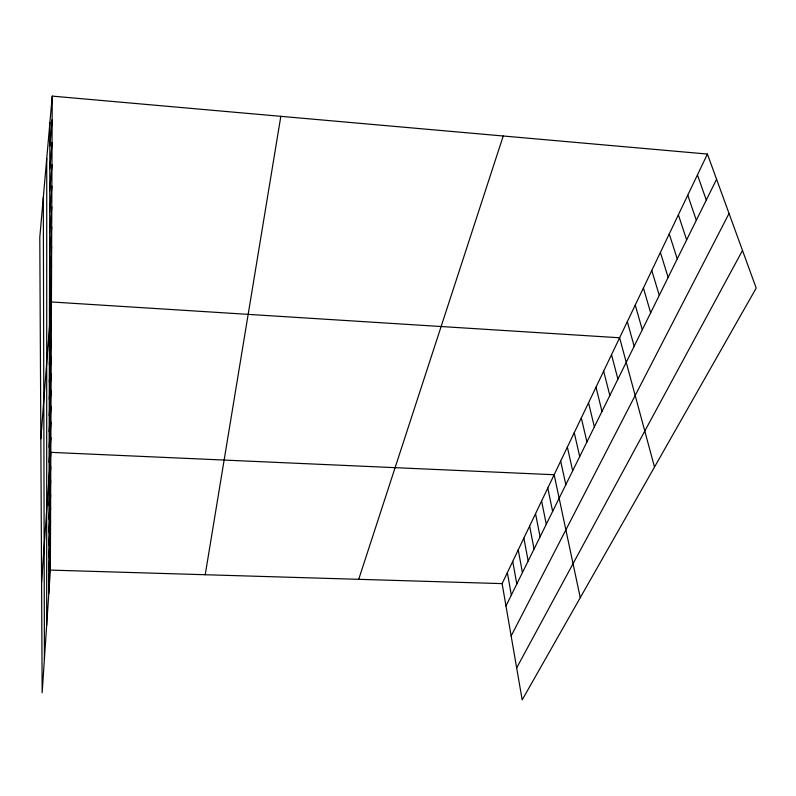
<?xml version="1.0" encoding="UTF-8"?>
<svg xmlns="http://www.w3.org/2000/svg" width="796" height="796" viewBox="0 0 796 796"><rect width="100%" height="100%" fill="white"/><g stroke="black" fill="none" stroke-linecap="round" stroke-linejoin="round"><path stroke-width="1.19" d="M46.675 625.228L46.745 158.424M48.785 593.607L49.919 122.475M52.237 96.117L39.8 237.298L42.158 692.779L50.357 570.095L52.237 96.117L707.415 154.056L756.2 288.082L522.186 699.883L502.117 583.617L707.415 154.056M48.874 557.727L50.506 533.798M48.845 569.986L50.456 546.195M48.815 581.946L50.407 558.294M48.964 519.012L50.655 494.664M48.934 532.255L50.606 508.047M48.904 545.16L50.556 521.082M41.591 582.373L50.825 452.357L554.155 474.734L580.264 597.677M49.034 491.46L50.765 466.834M49.004 505.42L50.715 480.933M49.173 431.611L51.004 406.467M49.143 447.213L50.944 422.188M49.103 462.367L50.884 437.482M49.252 399.045L51.133 373.652M49.213 415.572L51.073 390.299M49.382 346.429L51.352 320.708M49.332 364.508L51.272 338.887M49.292 382.03L51.203 356.528M49.471 309.982L51.491 284.063M40.845 438.755L51.422 301.963L619.606 337.773L654.501 467.043M49.511 291.644L51.571 265.645M49.601 253.257L51.72 227.119M49.561 272.739L51.64 246.661M49.7 212.442L51.879 186.174M49.651 233.168L51.8 206.96M49.75 191.04L51.969 164.732M49.81 168.931L52.058 142.603M49.859 146.086L52.148 119.748M205.219 574.732L280.829 116.335M358.707 579.329L503.231 135.997M505.967 605.965L716.579 179.239M511.151 635.974L729.046 213.477M516.664 667.884L742.499 250.441M50.357 570.095L502.117 583.617M697.445 174.921L706.301 200.075M687.764 195.169L696.321 220.273M678.371 214.821L686.649 239.885M669.247 233.905L677.257 258.909M660.391 252.451L668.143 277.386M651.775 270.471L659.277 295.336M643.397 287.993L650.67 312.788M635.258 305.047L642.292 329.753M627.328 321.624L634.153 346.25M611.517 354.708L617.925 379.135M603.647 371.175L609.845 395.503M595.995 387.194L601.995 411.403M588.543 402.776L594.363 426.865M581.299 417.94L586.941 441.919M574.244 432.696L579.707 456.556M567.369 447.073L572.672 470.814M560.673 461.083L565.817 484.704M547.787 488.048L552.633 511.42M541.588 501.032L546.285 524.275M535.529 513.699L540.106 536.812M529.629 526.057L534.066 549.041M523.858 538.116L528.176 560.981M518.236 549.897L522.425 572.632M512.733 561.399L516.813 584.005M507.36 572.642L511.33 595.119M43.312 197.418L44.417 658.919"/></g></svg>
